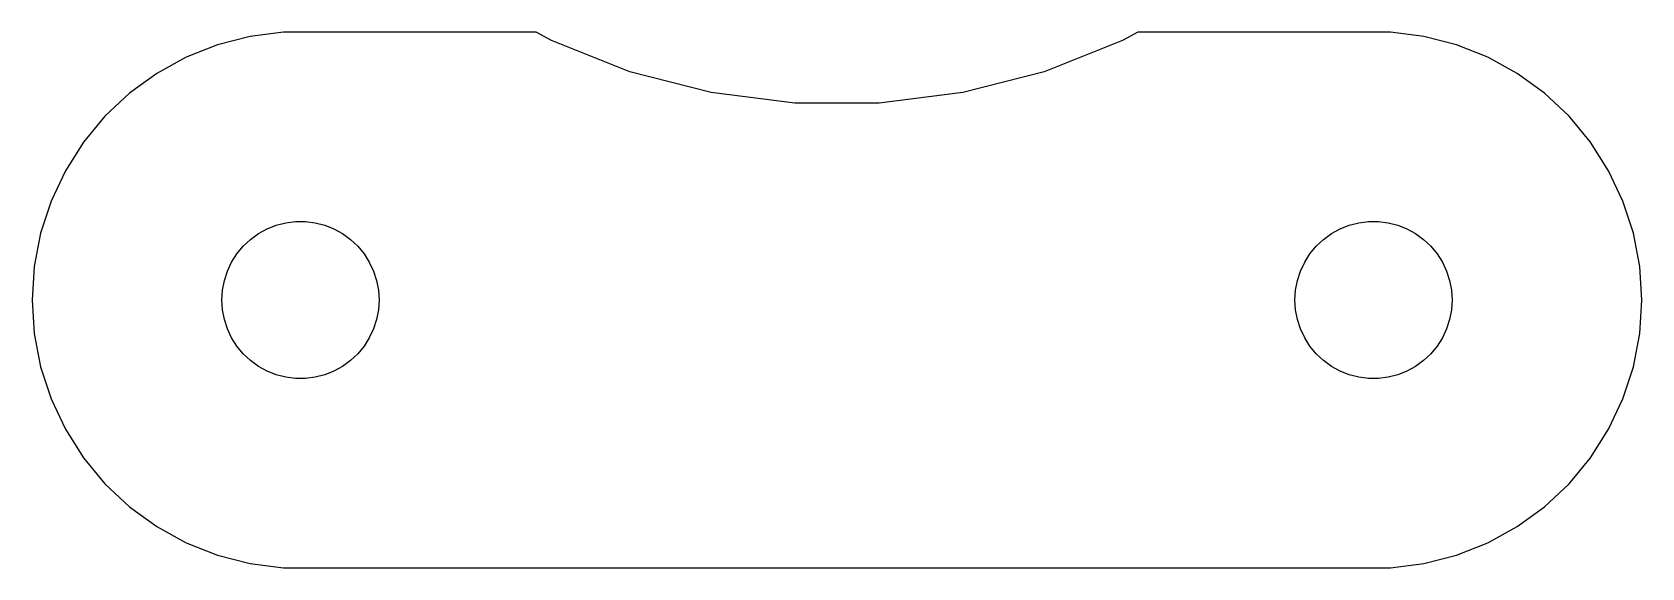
# Model space of a CAD drawing. Header units: metres. Extents: x -21 to 21, y -29.6 to -15.6.
import ezdxf

# ---------------------------------------------------------------- set-up
doc = ezdxf.new("R2010")
doc.units = ezdxf.units.M

msp = doc.modelspace()

# ---------------------------------------------------------------- linework, layer by layer
for p, q in [((-16.1631, -15.9426), (-16.9805, -16.2662)), ((-15.3117, -15.724), (-16.1631, -15.9426)), ((-14.4395, -15.6138), (-15.3117, -15.724)), ((-7.85251, -15.6138), (-14.4395, -15.6138)), ((-7.45113, -15.8345), (-7.85251, -15.6138)), ((-5.40779, -16.6435), (-7.45113, -15.8345)), ((7.45113, -15.8345), (5.40779, -16.6435)), ((7.85251, -15.6138), (7.45113, -15.8345)), ((14.4395, -15.6138), (7.85251, -15.6138)), ((15.3117, -15.724), (14.4395, -15.6138)), ((16.1631, -15.9426), (15.3117, -15.724)), ((16.9805, -16.2662), (16.1631, -15.9426)), ((-16.9805, -16.2662), (-17.7508, -16.6897)), ((17.7508, -16.6897), (16.9805, -16.2662)), ((-17.7508, -16.6897), (-18.462, -17.2064)), ((-3.27916, -17.19), (-5.40779, -16.6435)), ((5.40779, -16.6435), (3.27916, -17.19)), ((18.462, -17.2064), (17.7508, -16.6897)), ((-18.462, -17.2064), (-19.1028, -17.8082)), ((-1.09883, -17.4655), (-3.27916, -17.19)), ((3.27916, -17.19), (1.09883, -17.4655)), ((19.1028, -17.8082), (18.462, -17.2064)), ((1.09883, -17.4655), (-1.09883, -17.4655)), ((-19.1028, -17.8082), (-19.6631, -18.4855)), ((19.6631, -18.4855), (19.1028, -17.8082)), ((-19.6631, -18.4855), (-20.1341, -19.2277)), ((20.1341, -19.2277), (19.6631, -18.4855)), ((-20.1341, -19.2277), (-20.5084, -20.0231)), ((20.5084, -20.0231), (20.1341, -19.2277)), ((-20.5084, -20.0231), (-20.7801, -20.8592)), ((20.7801, -20.8592), (20.5084, -20.0231)), ((-14.3841, -20.5863), (-14.1287, -20.554)), ((-14.1287, -20.554), (-13.8713, -20.554)), ((-13.8713, -20.554), (-13.6159, -20.5863)), ((13.6159, -20.5863), (13.8713, -20.554)), ((13.8713, -20.554), (14.1287, -20.554)), ((14.1287, -20.554), (14.3841, -20.5863)), ((-20.7801, -20.8592), (-20.9448, -21.7227)), ((-15.3067, -21.0204), (-15.0984, -20.8691)), ((-15.0984, -20.8691), (-14.8728, -20.7451)), ((-14.8728, -20.7451), (-14.6335, -20.6503)), ((-14.6335, -20.6503), (-14.3841, -20.5863)), ((-13.6159, -20.5863), (-13.3665, -20.6503)), ((-13.3665, -20.6503), (-13.1272, -20.7451)), ((-13.1272, -20.7451), (-12.9016, -20.8691)), ((-12.9016, -20.8691), (-12.6933, -21.0204)), ((12.6933, -21.0204), (12.9016, -20.8691)), ((12.9016, -20.8691), (13.1272, -20.7451)), ((13.1272, -20.7451), (13.3665, -20.6503)), ((13.3665, -20.6503), (13.6159, -20.5863)), ((14.3841, -20.5863), (14.6335, -20.6503)), ((14.6335, -20.6503), (14.8728, -20.7451)), ((14.8728, -20.7451), (15.0984, -20.8691)), ((15.0984, -20.8691), (15.3067, -21.0204)), ((20.9448, -21.7227), (20.7801, -20.8592)), ((-15.7964, -21.6124), (-15.6585, -21.395)), ((-15.6585, -21.395), (-15.4944, -21.1967)), ((-15.4944, -21.1967), (-15.3067, -21.0204)), ((-12.6933, -21.0204), (-12.5056, -21.1967)), ((-12.5056, -21.1967), (-12.3415, -21.395)), ((-12.3415, -21.395), (-12.2036, -21.6124)), ((12.2036, -21.6124), (12.3415, -21.395)), ((12.3415, -21.395), (12.5056, -21.1967)), ((12.5056, -21.1967), (12.6933, -21.0204)), ((15.3067, -21.0204), (15.4944, -21.1967)), ((15.4944, -21.1967), (15.6585, -21.395)), ((15.6585, -21.395), (15.7964, -21.6124)), ((-20.9448, -21.7227), (-21, -22.6)), ((-15.906, -21.8453), (-15.7964, -21.6124)), ((-12.2036, -21.6124), (-12.0939, -21.8453)), ((12.0939, -21.8453), (12.2036, -21.6124)), ((15.7964, -21.6124), (15.906, -21.8453)), ((21, -22.6), (20.9448, -21.7227)), ((-16.0338, -22.3431), (-15.9856, -22.0902)), ((-15.9856, -22.0902), (-15.906, -21.8453)), ((-12.0939, -21.8453), (-12.0144, -22.0902)), ((-12.0144, -22.0902), (-11.9662, -22.3431)), ((11.9662, -22.3431), (12.0144, -22.0902)), ((12.0144, -22.0902), (12.0939, -21.8453)), ((15.906, -21.8453), (15.9856, -22.0902)), ((15.9856, -22.0902), (16.0338, -22.3431)), ((-21, -22.6), (-20.9448, -23.4773)), ((-16.05, -22.6), (-16.0338, -22.3431)), ((-16.0338, -22.8569), (-16.05, -22.6)), ((-11.9662, -22.3431), (-11.95, -22.6)), ((-11.95, -22.6), (-11.9662, -22.8569)), ((11.95, -22.6), (11.9662, -22.3431)), ((11.9662, -22.8569), (11.95, -22.6)), ((16.0338, -22.3431), (16.05, -22.6)), ((16.05, -22.6), (16.0338, -22.8569)), ((20.9448, -23.4773), (21, -22.6)), ((-15.9856, -23.1098), (-16.0338, -22.8569)), ((-11.9662, -22.8569), (-12.0144, -23.1098)), ((12.0144, -23.1098), (11.9662, -22.8569)), ((16.0338, -22.8569), (15.9856, -23.1098)), ((-20.9448, -23.4773), (-20.7801, -24.3408)), ((-15.906, -23.3546), (-15.9856, -23.1098)), ((-15.7964, -23.5876), (-15.906, -23.3546)), ((-12.0939, -23.3546), (-12.2036, -23.5876)), ((-12.0144, -23.1098), (-12.0939, -23.3546)), ((12.0939, -23.3546), (12.0144, -23.1098)), ((12.2036, -23.5876), (12.0939, -23.3546)), ((15.906, -23.3546), (15.7964, -23.5876)), ((15.9856, -23.1098), (15.906, -23.3546)), ((20.7801, -24.3408), (20.9448, -23.4773)), ((-15.6585, -23.8049), (-15.7964, -23.5876)), ((-15.4944, -24.0033), (-15.6585, -23.8049)), ((-12.3415, -23.8049), (-12.5056, -24.0033)), ((-12.2036, -23.5876), (-12.3415, -23.8049)), ((12.3415, -23.8049), (12.2036, -23.5876)), ((12.5056, -24.0033), (12.3415, -23.8049)), ((15.6585, -23.8049), (15.4944, -24.0033)), ((15.7964, -23.5876), (15.6585, -23.8049)), ((-20.7801, -24.3408), (-20.5084, -25.1769)), ((-15.3067, -24.1796), (-15.4944, -24.0033)), ((-15.0984, -24.3309), (-15.3067, -24.1796)), ((-14.8728, -24.4549), (-15.0984, -24.3309)), ((-12.9016, -24.3309), (-13.1272, -24.4549)), ((-12.6933, -24.1796), (-12.9016, -24.3309)), ((-12.5056, -24.0033), (-12.6933, -24.1796)), ((12.6933, -24.1796), (12.5056, -24.0033)), ((12.9016, -24.3309), (12.6933, -24.1796)), ((13.1272, -24.4549), (12.9016, -24.3309)), ((15.0984, -24.3309), (14.8728, -24.4549)), ((15.3067, -24.1796), (15.0984, -24.3309)), ((15.4944, -24.0033), (15.3067, -24.1796)), ((20.5084, -25.1769), (20.7801, -24.3408)), ((-14.6335, -24.5497), (-14.8728, -24.4549)), ((-14.3841, -24.6137), (-14.6335, -24.5497)), ((-14.1287, -24.646), (-14.3841, -24.6137)), ((-13.8713, -24.646), (-14.1287, -24.646)), ((-13.6159, -24.6137), (-13.8713, -24.646)), ((-13.3665, -24.5497), (-13.6159, -24.6137)), ((-13.1272, -24.4549), (-13.3665, -24.5497)), ((13.3665, -24.5497), (13.1272, -24.4549)), ((13.6159, -24.6137), (13.3665, -24.5497)), ((13.8713, -24.646), (13.6159, -24.6137)), ((14.1287, -24.646), (13.8713, -24.646)), ((14.3841, -24.6137), (14.1287, -24.646)), ((14.6335, -24.5497), (14.3841, -24.6137)), ((14.8728, -24.4549), (14.6335, -24.5497)), ((-20.5084, -25.1769), (-20.1341, -25.9723)), ((20.1341, -25.9723), (20.5084, -25.1769)), ((-20.1341, -25.9723), (-19.6631, -26.7145)), ((19.6631, -26.7145), (20.1341, -25.9723)), ((-19.6631, -26.7145), (-19.1028, -27.3918)), ((19.1028, -27.3918), (19.6631, -26.7145)), ((-19.1028, -27.3918), (-18.462, -27.9936)), ((18.462, -27.9936), (19.1028, -27.3918)), ((-18.462, -27.9936), (-17.7508, -28.5103)), ((17.7508, -28.5103), (18.462, -27.9936)), ((-17.7508, -28.5103), (-16.9805, -28.9338)), ((16.9805, -28.9338), (17.7508, -28.5103)), ((-16.9805, -28.9338), (-16.1631, -29.2574)), ((16.1631, -29.2574), (16.9805, -28.9338)), ((-16.1631, -29.2574), (-15.3117, -29.476)), ((15.3117, -29.476), (16.1631, -29.2574)), ((-15.3117, -29.476), (-14.4395, -29.5862)), ((-14.4395, -29.5862), (14.4395, -29.5862)), ((14.4395, -29.5862), (15.3117, -29.476))]:
    msp.add_line(p, q)

doc.saveas('drawing.dxf')
